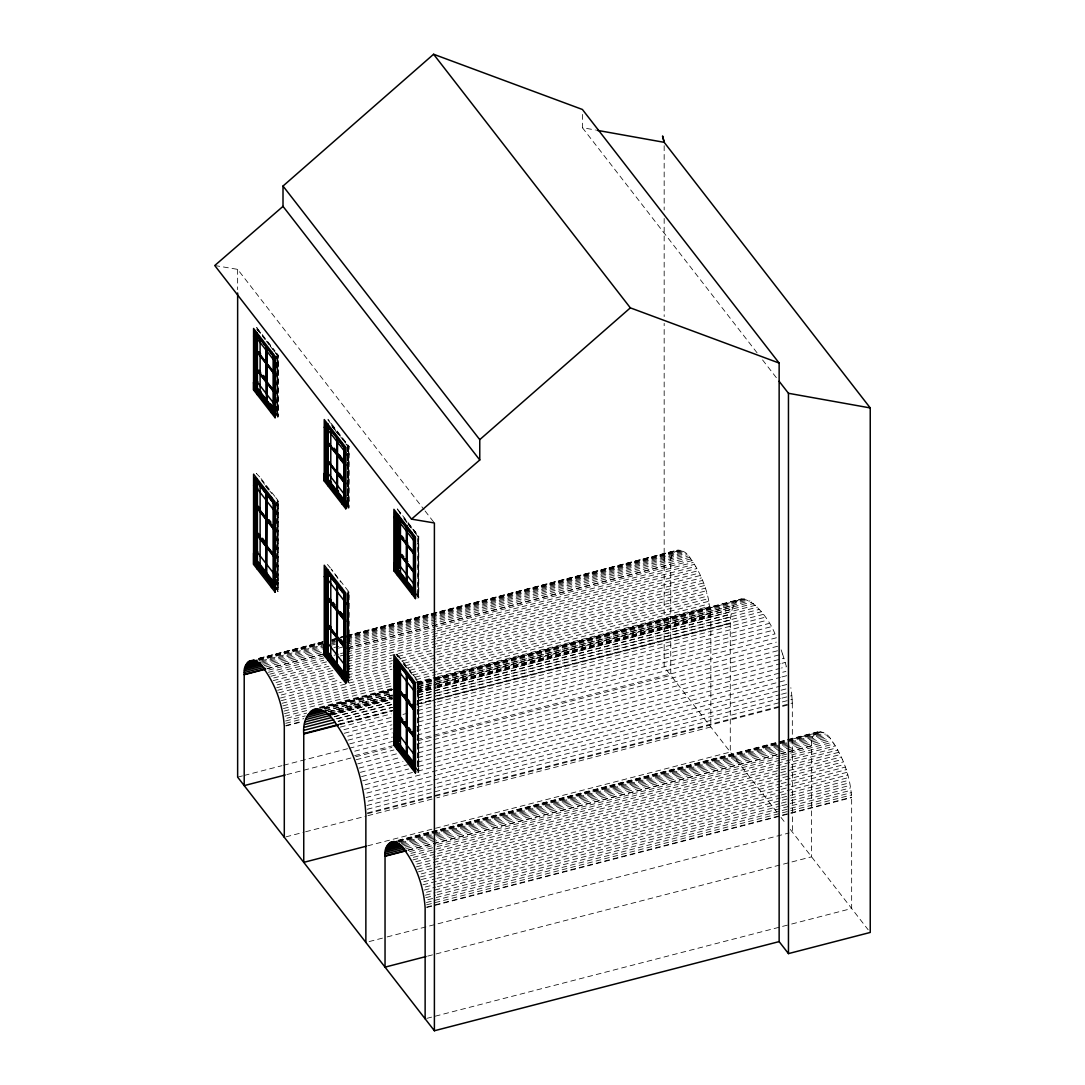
<?xml version="1.0" encoding="UTF-8"?>
<svg xmlns="http://www.w3.org/2000/svg" width="1085" height="1085" viewBox="0 0 1085 1085"><rect width="100%" height="100%" fill="white"/><g stroke="black" fill="none" stroke-linecap="round" stroke-linejoin="round"><path stroke-width="0.75" stroke-dasharray="5 3.75" d="M347.349 667.56L348.461 668.889L348.461 604.386L347.593 603.545M347.593 497.73L348.461 498.558L348.054 454.696M347.892 498.449L347.024 498.313M347.892 668.78L347.024 668.468M367.734 845.812L730.286 752.054L730.286 623.712C731.832 572.256 769.699 614.178 776.29 637.817L417.02 730.72M417.711 682.98L417.711 770.052M418.105 740.648L670.747 675.318L670.747 564.417C668.902 548.617 683.74 545.769 690.779 558.924C702.7 575.511 709.454 595.76 710.824 616.09L710.824 726.977L436.862 797.828M427.693 956.116L811.58 856.838L811.58 745.951C809.735 730.137 824.573 727.303 831.612 740.445C843.533 757.032 850.287 777.294 851.657 797.611L851.657 908.511L790.965 924.203M275.658 352.53L278.085 355.649L278.085 415.623L276.716 415.772L276.716 356.043L277.787 355.812L275.102 352.354M347.024 447.386L348.461 446.911L345.776 443.439M417.711 596.126L418.118 536.682L418.403 596.506L418.403 536.519L412.097 528.395M347.675 594.77L347.675 676.036M400.257 514.141L400.826 513.11L399.7 513.395M278.085 501.69L276.716 502.138L276.716 589.792L278.085 589.697L278.085 501.69L275.658 498.571M348.746 592.79L348.746 680.797L347.39 680.878L347.39 593.224L348.746 592.79L345.518 588.626M418.403 682.573L418.403 770.567L418.403 682.573L415.975 679.441M278.085 355.649L275.061 352.774M345.735 443.873L348.746 446.749L348.746 506.722L347.39 506.871L347.39 447.128M257.321 328.131L256.48 327.724M273.732 351.011L274.844 350.726L274.844 351.486L261.526 334.316M278.438 355.351L277.312 355.636L277.312 417.142L278.438 416.843L278.438 355.351L275.739 351.879M276.349 356.287L277.217 356.07L277.217 414.687L276.349 414.904M276.716 362.838L278.438 363.041L277.312 363.326M276.349 363.977L277.217 363.746M276.349 407.214L277.217 406.997M276.716 408.964L278.438 409.167L277.312 409.452M277.38 415.257L277.787 355.812M344.393 442.11L345.518 441.812M349.112 446.437L347.987 446.735L347.987 508.228L349.112 507.943L349.112 446.437L327.995 419.23M346.861 447.725L347.593 447.535L347.593 503.955L346.861 504.145M346.861 454.317L347.593 454.127M347.987 454.425L349.112 454.127L347.186 453.666M347.024 455.063L348.461 454.601L347.593 453.761M278.438 501.039L277.312 501.324L277.312 591.569L278.438 591.271L278.438 501.039L275.739 497.567M276.349 502.653L277.217 502.423L277.217 588.436L276.349 588.653M276.716 512.12L278.438 512.31L277.312 512.608M276.349 513.924L277.217 513.707M346.861 497.554L347.593 497.364M347.987 500.538L349.112 500.253L347.186 499.792M347.024 506.003L347.892 505.773M348.054 506.356L348.461 446.911M417.644 536.505L418.756 536.221L418.756 597.726L417.644 598.011M276.349 577.383L277.217 577.152M276.716 579.797L278.438 580L277.312 580.285M417.644 544.195L418.756 543.91L417.779 543.531M277.38 589.182L277.787 502.002M349.112 592.125L347.987 592.424L347.987 682.655L349.112 682.37L349.112 592.125L331.169 569.015L340.392 582.021M347.024 593.739L347.892 593.522M346.861 594.607L347.593 594.417L347.593 677.189L346.861 677.379M347.39 603.219L349.112 603.409L347.987 603.694M346.861 604.264L347.593 604.074M347.024 605.023L347.892 604.793M417.644 590.321L418.756 590.037L417.779 589.657M258.745 658.378L322.72 641.832M340.771 637.166L345.695 635.891M347.336 635.471L677.067 550.19M259.491 658.269L323.466 641.723M331.671 639.607L338.425 637.858M339.876 637.492L344.989 636.163M346.44 635.783L678.016 550.041M258.664 658.758L323.018 642.117M332.485 639.662L339.049 637.966M340.69 637.546L345.613 636.271M347.254 635.851L679.007 550.054M258.433 659.26L323.506 642.428M331.712 640.313L335.55 639.309M346.481 636.488L680.051 550.231M258.827 659.788L323.506 643.052M331.712 640.923L334.98 640.082M346.468 637.112L681.136 550.57M259.003 660.521L322.977 643.975M332.01 641.655L335.279 640.801M346.766 637.831L682.248 551.072M261.797 660.765L323.235 644.883M332.335 642.523L335.618 641.669M347.105 638.699L683.414 551.736M261.349 662.013L322.733 646.145M331.888 643.771L335.17 642.917M346.644 639.947L684.594 552.563M261.607 663.247L323.249 647.297M332.146 645.005L335.428 644.151M346.915 641.181L685.801 553.54M262.895 664.359L323.588 648.667M346.563 642.727L687.036 554.666M264.265 665.607L323.316 650.335M333.922 647.582L340.487 645.887M347.051 644.178L688.27 555.94M265.703 666.977L323.127 652.126M338.452 648.152L345.016 646.457M346.657 646.023L689.531 557.364M267.222 668.468L323.316 653.943M347.607 647.677L690.779 558.924M267.181 668.78L322.95 654.364M347.566 647.989L670.747 564.417M268.795 670.055L322.923 656.059M692.04 560.606L347.241 649.549M268.402 672.293L324.184 657.863M334.017 655.326L338.94 654.052M340.582 653.631L345.505 652.356M347.146 651.936L435.736 629.015M437.377 628.595L693.288 562.41M269.65 674.219L323.778 660.222M340.188 655.977L345.111 654.703M346.752 654.282L435.343 631.375M436.984 630.955L694.536 564.349M270.87 676.253L326.653 661.836M347.973 656.317L695.77 566.384M273.718 677.962L326.219 664.386M347.553 658.88L696.977 568.513M273.271 680.62L329.04 666.204M347.091 661.524L435.682 638.617M437.323 638.197L698.157 570.751M276.065 682.506L330.193 668.509M346.603 664.264L435.193 641.357M436.835 640.937L699.31 573.056M277.19 684.893L332.959 670.476M347.729 666.651L700.435 575.443M397.246 654.174L396.12 654.458L397.91 656.764M346.861 667.723L347.593 667.519M276.621 687.768L335.685 672.497M347.173 669.526L391.468 658.08M398.019 656.384L435.75 646.619M437.391 646.199L701.52 577.898M347.987 671.371L349.112 671.086L347.186 670.625M277.665 690.277L336.73 675.006M346.563 672.469L392.499 660.589M400.704 658.459L435.153 649.562M436.794 649.128L702.565 580.407M399.7 659.083L400.826 658.798M278.669 692.84L337.72 677.569M347.566 675.019L391.861 663.559M401.694 661.023L703.555 582.957M281.246 694.997L340.31 679.725M346.861 678.03L391.156 666.583M404.285 663.179L435.451 655.123M437.092 654.703L704.49 585.547M347.024 679.752L347.892 679.522M348.054 680.268L348.461 593.102M280.5 698.035L341.192 682.343M347.756 680.648L392.051 669.187M405.18 665.797L705.386 588.165M281.327 700.666L391.237 672.239M407.648 668.007L435.533 660.792M437.174 660.372L706.213 590.796M282.1 703.297L392.011 674.884M410.062 670.218L706.986 593.427M282.805 705.928L392.716 677.501M410.767 672.836L435.37 666.475M437.011 666.054L707.691 596.058M283.443 708.546L391.726 680.539M413.046 675.033L708.342 598.662M284.012 711.123L392.295 683.13M415.257 677.189L708.912 601.253M284.514 713.672L391.156 686.1M415.758 679.739L435.451 674.653M437.079 674.219L709.414 603.803M284.948 716.181L307.909 710.241M319.397 707.271L391.577 688.609M416.179 682.234L435.872 677.148M437.513 676.728L709.834 606.298M417.644 682.194L418.756 681.909L418.756 772.14L417.644 772.439M319.939 707.868L392.309 689.165M416.911 682.804L741.557 598.839M319.844 708.166L392.567 689.395M417.169 683.035L743.089 598.717M323.099 707.881L391.997 690.074M418.24 683.279L744.703 598.852M322.381 708.139L391.278 690.318M417.522 683.536L435.573 678.871M437.214 678.437L737.42 600.805M324.456 708.464L392.038 690.901M417.969 684.282L746.385 599.273M286.942 718.202L306.621 713.103M324.673 708.437L391.929 691.05M418.173 684.255L710.187 608.753M324.876 709.4L392.268 692.081M418.376 685.218L748.121 599.951M285.572 720.996L305.251 715.91M324.944 710.824L392.282 693.369M418.457 686.642L749.911 600.887M325.649 710.743L391.278 693.763M417.522 686.981L435.573 682.316M437.201 681.895L734.138 605.105M328.497 711.529L392.472 694.983M417.088 688.622L435.126 683.957M436.767 683.536L751.742 602.08M328.05 711.814L392.024 695.268M418.281 688.487L733.257 607.03M285.762 723.302L303.814 718.636M330.057 711.855L392.404 695.729M417.006 689.368L710.661 613.432M330.369 712.994L392.716 696.868M417.318 690.508L435.356 685.842M436.997 685.408L753.614 603.531M328.918 713.55L391.251 697.438M417.508 690.643L435.546 685.978M437.187 685.557L732.484 609.187M285.884 725.526L302.295 721.281M330.179 714.066L392.512 697.953M417.128 691.579L435.166 686.913M436.807 686.493L710.77 615.643M285.938 725.96L302.335 721.728M330.233 714.513L392.567 698.387M417.183 692.027L435.221 687.361M436.862 686.941L710.824 616.09M332.268 714.69L391.332 699.418M417.576 692.623L435.627 687.958M437.269 687.537L755.526 605.24M331.535 715.096L392.227 699.391M418.484 692.61L731.819 611.574M417.644 693.478L418.756 693.193L417.779 692.8M334.194 716.629L391.617 701.792M417.861 694.997L757.452 607.18M334.275 716.846L391.685 701.995M417.942 695.214L731.276 614.178M336.147 718.812L391.916 704.382M418.173 697.601L759.391 609.363M337.123 718.812L391.265 704.816M417.508 698.021L435.56 693.356M437.201 692.935L730.842 616.999M338.086 721.213L392.227 707.217M418.471 700.435L761.345 611.764M338.466 721.389L392.594 707.393M417.21 701.032L435.248 696.367M436.889 695.946L730.544 620.01L730.286 623.712L416.952 704.748M338.398 724.265L392.539 710.268M417.142 703.894L435.193 699.228M436.835 698.808L763.284 614.381M339.917 724.156L392.417 710.58M417.02 704.219L730.354 623.197M339.849 724.685L392.336 711.109M340.337 727.086L391.197 713.93M417.44 707.149L435.492 702.483M437.133 702.063L765.237 617.216M343.904 729.69L391.482 717.388M402.969 714.418L407.892 713.143M417.725 710.594L435.777 705.928M437.418 705.508L767.163 620.227M344.176 733.311L391.739 721.01M417.996 714.228L769.062 623.441M347.688 736.267L391.97 724.807M418.227 718.026L770.933 626.804M347.878 740.214L392.173 728.767M418.417 721.973L772.764 630.344M349.668 743.89L392.322 732.863M416.925 726.502L774.554 634.02M237.642 777.145L242.565 775.87M244.206 775.449L281.937 765.684M283.578 765.264L347.553 748.718M349.194 748.297L392.417 737.095M354.727 751.186L392.458 741.435M417.06 735.06L435.112 730.395M436.753 729.974L776.331 642.157M354.7 755.621L392.431 745.87M417.033 739.509L777.945 646.172M286.86 774.582L354.117 757.194M355.758 756.76L391.861 747.429M356.233 759.717L393.964 749.966M416.938 744.025L777.85 650.688M357.697 763.881L397.069 753.709M418.403 748.189L782.583 654.011L786.449 666.719L781.525 667.994M359.081 768.099L400.094 757.493M418.132 752.827L783.967 658.215M360.369 772.344L403.023 761.304M417.779 757.493L435.831 752.827M437.472 752.407L780.332 663.735M781.973 663.315L785.255 662.46M417.644 761.155L418.756 760.87L417.779 760.49M361.563 776.602L407.499 764.722M417.345 762.172L435.383 757.506M437.024 757.086L779.884 668.428M362.661 780.861L408.597 768.98M418.43 766.444L785.906 671.412M365.292 784.686L416.152 771.53M417.793 771.109L435.831 766.444M437.472 766.01L780.346 677.352M781.973 676.918L786.896 675.657M364.533 789.31L786.15 680.281M366.947 793.04L435.858 775.232M437.499 774.798L780.359 686.14M782 685.72L786.923 684.445M365.97 797.556L785.947 688.961M368.154 801.15L435.411 783.75M437.052 783.329L779.925 694.658M781.566 694.237L786.489 692.962M366.947 805.477L435.844 787.656M437.486 787.235L780.346 698.564M781.987 698.143L791.833 695.607L790.856 687.687M367.245 809.274L792.131 699.391L791.833 695.607M367.435 812.936L792.321 703.053L792.131 699.391M367.503 813.709L789.12 704.68M285.938 836.86L303.976 832.195M305.617 831.761L366.323 816.069M367.964 815.649L435.221 798.248M397.937 840.332L818.849 731.575M398.236 840.604L819.84 731.575M398.724 840.929L789.717 739.821M790.802 739.536L820.884 731.751M398.019 841.729L821.969 732.09M399.009 842.272L823.081 732.592M400.989 842.72L824.247 733.257M401.219 843.791L825.427 734.084M402.44 844.781L826.634 735.06M403.728 845.893L827.869 736.2M405.098 847.141L829.103 737.474M406.536 848.511L830.364 738.899M408.055 850.003L831.612 740.445M408.014 850.315L811.58 745.951M409.628 851.589L435.872 844.795M437.513 844.374L780.373 755.716M782.014 755.282L832.873 742.14M410.876 853.393L435.478 847.032M437.119 846.612L779.993 757.94M781.634 757.52L789.839 755.404M791.48 754.97L834.121 743.944M410.483 855.753L779.6 760.3M781.227 759.866L789.432 757.75M791.073 757.33L835.369 745.87M413.344 857.353L836.603 747.904M412.91 859.917L435.885 853.976M437.526 853.556L837.81 750.047M415.745 861.721L435.424 856.635M437.065 856.214L779.939 767.543M781.58 767.122L789.772 765.006M791.413 764.572L838.99 752.271M416.898 864.04L789.297 767.732M790.924 767.312L840.143 754.59M416.382 866.847L841.268 756.977M417.454 869.302L435.505 864.636M437.147 864.216L780.006 775.544M781.648 775.124L789.853 773.008M791.494 772.574L842.353 759.432M418.498 871.811L789.256 775.938M790.897 775.504L843.398 761.928M421.129 873.94L844.388 764.491M420.438 876.951L435.207 873.14M436.848 872.706L779.708 784.048M781.349 783.628L789.554 781.498M791.196 781.078L845.323 767.081M421.333 879.569L846.219 769.685M423.801 881.779L435.288 878.809M436.93 878.375L779.789 789.717M781.431 789.283L789.636 787.167M791.277 786.747L847.046 772.317M422.933 884.831L847.819 774.948M425.279 887.028L435.126 884.492M436.767 884.072L779.627 795.4M781.268 794.979L789.473 792.85M791.114 792.43L848.524 777.579M424.276 890.066L435.763 887.096M437.404 886.676L780.264 798.017M781.905 797.584L849.175 780.196M426.486 892.236L849.745 782.773M425.347 895.206L435.193 892.657M436.835 892.236L779.695 803.565M781.336 803.144L789.541 801.028M791.182 800.594L850.247 785.323M425.781 897.702L435.614 895.166M437.255 894.732L780.129 806.074M781.77 805.653L850.667 787.832M427.775 899.723L851.02 790.273M426.405 902.53L851.291 792.66M426.595 904.836L789.148 811.078M790.789 810.658L851.494 794.952M426.717 907.046L789.27 813.302M790.911 812.868L851.603 797.177M426.771 907.494L789.324 813.736M790.965 813.316L851.657 797.611M369.144 941.577L385.555 937.332M387.196 936.911L789.12 832.968M426.771 1018.381L789.324 924.637M214.762 265.527L237.642 269.365L424.032 509.624M582.387 114.427L582.387 127.677L595.475 130.01M276.675 362.173L277.217 363.394M276.675 406.129L277.217 407.35M276.675 511.957L277.217 513.178M276.675 576.461L277.217 577.681M347.675 503.047L347.241 447.847M582.387 127.677L757.398 353.249M762.565 359.922L777.063 378.611M776.874 812.109L664.169 666.841L664.169 323.371M781.01 817.439L786.191 824.112M790.328 829.455L868.176 929.791M425.076 510.954L434.393 522.97M256.765 327.643L274.844 350.726M397.3 508.784L418.756 536.221M257.267 328.836L259.695 331.956M327.941 419.922L330.369 423.041M332.2 425.415L336.296 430.691M337.327 432.02L348.746 446.749M397.598 509.706L400.826 513.87M403.905 517.83L406.97 521.79M408.001 523.119L411.079 527.079M257.281 329.379L265.106 339.605M266.137 340.921L269.216 344.894M270.097 345.898L273.325 350.184M331.535 425.089L339.89 435.98M340.771 436.997L345.016 442.599M408.38 524.136L414.524 532.07M414.673 532.369L417.237 535.692M256.752 329.175L258.338 331.223M332.105 426.256L336.201 431.545M403.796 518.684L406.875 522.644M407.906 523.96L410.971 527.92M332.159 426.527L334.207 429.172M335.238 430.487L338.317 434.461M274.844 411.459L278.085 415.623M345.518 502.558L348.746 506.722M415.975 593.373L418.403 596.506M274.844 412.219L278.438 416.843M345.518 503.318L349.112 507.943M416.07 594.255L418.756 597.726M259.708 476.898L256.331 473.453L256.874 473.928M274.844 496.415L260.509 477.915L260.509 479.041M327.439 564.431L330.382 567.984M397.096 654.201L418.756 681.909M261.526 480.357L264.604 484.317M265.622 485.646L268.7 489.606M269.731 490.922L271.779 493.567M397.598 655.747L399.212 657.822M403.905 663.871L413.127 675.765M265.527 486.134L268.605 490.094M403.24 663.708L406.319 667.682M274.844 585.534L278.085 589.697M345.518 676.62L348.746 680.797M415.975 767.448L418.403 770.567M275.061 586.524L277.448 589.603M345.735 677.623L348.122 680.688L348.122 593.034M274.844 586.646L278.438 591.271M345.518 677.745L349.112 682.37M416.07 768.682L418.756 772.14M781.132 649.847L782.583 654.011M792.321 703.053L792.403 832.127M348.448 679.413L348.461 680.173M277.774 588.328L277.787 589.074M664.169 145.702L664.169 210.002M664.169 218.465L664.169 316.589M418.118 536.682L418.118 596.031M418.118 682.885L418.118 769.943M415.175 531.596L415.175 532.355M415.175 677.284L415.175 678.396M348.122 446.939L348.122 506.681M331.169 423.326L331.169 424.086M276.933 356.45L276.933 412.856M276.933 503.318L276.933 586.09M260.509 332.227L260.509 333M237.642 269.365L237.642 289.627"/><path stroke-width="1.5" d="M256.847 554.354L254.772 554.571L254.772 479.204L274.017 503.996L274.017 579.376L275.102 580.855L275.102 592.139L253.578 564.403L253.578 553.119L254.772 554.571L254.772 562.274L274.017 587.066L274.749 586.876L274.749 503.806L254.365 477.631L254.365 562.939L274.369 588.64L274.369 503.345L274.546 585.968L255.707 561.705L255.707 479.923L274.546 504.186M253.578 389.976L253.578 382.286L254.365 389.298L274.369 414.999L274.369 356.87L274.315 409.018L275.102 410.022L275.102 417.711L253.578 389.976L253.578 328.47L275.102 356.205L275.102 417.711M274.546 357.155L254.365 331.169L254.365 389.298M274.017 413.792L254.772 388.986L254.772 332.376L274.017 357.168L274.017 413.792L274.749 413.602L274.749 356.979L272.308 353.832M274.749 413.602L255.504 388.796L255.504 332.186L264.103 343.253M274.369 409.004L274.546 408.082L274.546 412.897L255.707 388.62L255.707 332.892M257.403 481.862L257.403 560.931L274.925 583.513M257.403 334.655L257.403 388.064L274.925 410.645M266.49 346.725L266.842 400.609L266.395 399.646M266.395 502.138L266.395 519.457M266.842 400.609L266.842 365.645M266.49 493.797L266.49 573.748L266.842 521.641M274.017 587.066L274.546 578.915M345.423 677.976L326.178 653.17L326.178 570.1L325.446 570.29L344.677 595.095L344.677 670.462L345.776 671.954L345.776 683.224L324.252 655.489L324.252 644.205L325.446 645.67L325.446 653.36L344.677 678.166L345.423 677.976L345.423 594.905L325.039 568.73L325.039 654.038L345.044 679.739L345.044 594.431M344.677 448.268L344.677 499.629L345.776 501.121L345.776 508.797L324.252 481.062L324.252 473.372L325.446 474.837L325.446 480.072L344.677 504.878L345.423 504.688L345.423 448.078L344.677 448.268L325.446 423.462L325.446 474.837L326.382 474.905L326.382 479.706L345.22 503.983M325.039 474.389L325.093 422.241L345.22 448.254L345.044 506.098L325.039 480.397L325.093 474.376M345.423 504.688L326.178 479.882L326.178 423.272L327.806 425.374M328.077 597.564L327.548 579.919M328.077 442.029L327.548 429.972M337.069 663.613L337.069 639.173M337.069 591.637L337.069 609.146L345.6 620.132M337.164 437.811L337.164 491.79L337.069 474.484M337.069 453.611L337.069 441.69M337.516 491.695L337.516 456.744M337.164 584.883L337.164 664.834L337.516 586.537M344.677 678.166L345.22 670.015M344.677 504.878L345.22 499.181M344.989 679.752L345.044 670.923M344.989 506.112L345.044 447.956M414.863 759.798L415.433 773.008L393.909 745.273L393.909 733.989L395.089 735.454L395.089 743.144L414.334 767.949L414.334 684.866L395.089 660.073L395.089 735.454L397.178 735.223M395.089 513.246L414.334 538.038L414.334 589.413L415.433 590.891L415.433 598.581L393.909 570.846L393.909 563.156L395.089 564.607L395.089 569.856L414.334 594.661L415.067 594.471L395.835 569.666L395.835 513.056L395.089 513.246L395.089 564.607L396.039 564.688L396.039 569.489L414.863 593.766M397.734 687.334L397.205 669.703M397.734 531.813L397.205 519.742M406.712 753.383L406.712 674.314M406.712 580.516L406.712 527.107M406.807 674.667L406.807 754.617L407.16 674.897M406.807 525.94L406.807 581.56L407.16 526.239M413.439 763.203L413.439 681.57M414.334 594.661L414.334 589.413L415.067 589.223L414.863 538.024L394.696 512.039L394.696 570.167L414.687 595.882L414.863 588.952M414.687 760.707L414.646 769.536L414.687 684.215M414.646 595.896L414.687 537.74M664.223 142.379L662.555 135.978L664.169 142.325L870.238 407.933L870.238 932.449L788.456 953.606L779.139 941.604L779.139 363.068L582.387 109.463L433.593 54.25L283.009 186.037L283.009 206.367L479.76 459.972L411.513 519.132L214.762 265.527L283.009 206.367M366.093 846.246L303.746 862.358L303.746 734.016C301.847 709.766 320.74 699.554 334.804 722.067C353.846 748.772 363.814 781.566 365.862 814.13L365.862 942.431M285.219 775.002L244.206 785.608L244.206 674.721C242.375 658.92 257.213 656.072 264.252 669.214C276.173 685.815 282.927 706.064 284.297 726.394L284.297 837.281M426.052 956.536L385.039 967.142L385.039 856.255C383.208 840.441 398.046 837.606 405.085 850.748C417.006 867.335 423.76 887.598 425.13 907.914L425.13 1018.815M330.789 655.516L330.437 656.249M413.087 762.796L413.439 762.063M260.115 391.549L259.763 393.53M330.789 482.649L330.437 484.615M345.6 674.612L327.968 652.058L326.382 652.79L326.382 571.008L327.521 570.724M479.76 459.972L479.76 439.642L630.344 307.855L779.139 363.068M326.382 479.706L328.077 479.15M396.039 569.489L397.734 568.933M257.213 335.523L257.959 335.333M256.847 337.394L254.772 337.611L253.578 336.16M257.782 338.357L257.05 338.547L274.925 361.59M274.017 357.168L274.749 356.979M257.782 381.594L257.05 381.784L274.925 404.827M256.847 383.52L254.419 383.29M255.707 388.62L256.847 388.321L274.939 411.635M254.772 388.986L255.504 388.796M266.395 400.026L266.042 346.142M273.434 409.71L271.562 410.632L271.521 413.087M327.521 423.679L326.382 423.977L326.382 474.905L327.521 474.62L326.843 473.752M328.457 429.443L327.711 429.633L345.6 452.676M344.61 447.02L342.236 445.108L342.182 442.68M257.213 482.35L259.098 482.513M256.847 486.677L254.772 486.894L253.578 485.443M257.782 488.304L257.05 488.494L274.925 511.537M328.457 472.68L327.711 472.884L345.6 495.926M327.968 473.372L326.843 472.3M325.446 480.072L326.178 479.882M329.759 482.31L327.887 483.232L327.846 485.687M331.467 482.201L331.359 483.015M273.434 501.012L271.562 500.85L271.521 497.269M274.017 503.996L274.749 503.806M337.069 491.112L336.716 437.228M337.801 490.8L338.574 491.302L338.127 490.718M344.108 500.795L342.236 501.731L342.182 504.186M257.782 551.75L257.05 551.939L274.925 574.996M397.544 516.392L398.276 516.65M254.365 554.123L254.365 562.939M397.178 518.264L395.089 518.494L393.909 517.03M255.707 561.705L256.847 561.406L256.847 481.035M254.772 562.274L255.504 562.084L274.749 586.876M259.098 564.295L257.213 565.421L257.172 569.015M260.115 564.431L259.763 565.163M398.67 532.342L398.67 531.379M414.334 538.038L415.067 537.848L413.439 535.746L413.439 589.955M273.122 581.18L272.769 581.926M398.67 550.773L398.67 549.81M273.434 582.781L271.562 583.92L271.521 587.514M328.633 573.26L329.759 573.612M328.457 579.404L327.711 579.593L345.6 602.636M397.178 564.39L396.039 564.688L396.039 513.761M395.089 569.856L395.835 569.666M344.677 595.095L345.423 594.905M413.439 589.182L413.765 592.017L413.765 590.579L411.893 591.501L411.839 593.956M248.818 661.308L253.741 660.033M248.045 661.945L254.609 660.25M247.339 662.745L257.186 660.209M246.702 663.708L256.535 661.172M328.457 642.849L327.711 643.039L345.6 666.082M327.968 643.541L326.843 642.469M246.132 664.82L257.606 661.85M245.63 666.082L260.386 662.27M245.196 667.492L259.966 663.667M244.844 669.025L261.254 664.779M244.573 670.693L262.624 666.027M244.383 672.497L264.062 667.411M244.261 674.409L265.581 668.889M325.446 653.36L326.178 653.17M244.206 674.721L265.54 669.201M329.759 655.381L327.887 656.52L327.846 660.114M343.796 672.28L343.443 673.012M344.108 673.88L342.236 675.006L342.182 678.6M397.544 663.22L398.276 663.681L396.039 660.792L396.039 742.574L414.863 766.837L414.863 685.055L399.307 664.996M397.178 667.546L395.089 667.763L393.909 666.312M413.765 681.882L411.893 681.719L411.839 678.152M398.67 688.324L398.67 686.913M313.565 709.536L316.847 708.681M312.182 710.187L317.105 708.912M310.893 711.109L319.099 708.98M414.334 684.866L415.067 684.676L394.696 658.514L394.696 743.808L414.687 769.523M309.7 712.289L321.174 709.319M308.601 713.727L321.73 710.322M307.611 715.408L324.008 711.163M306.716 717.334L326.409 712.235M305.943 719.491L328.918 713.55M305.292 721.878L329.894 715.517M304.749 724.482L330.993 717.7M304.315 727.303L333.841 719.667M304.017 730.3L335.184 722.244M303.827 733.501L338.276 724.59M303.746 734.016L338.208 725.106M397.734 741.801L396.039 742.574M395.089 743.144L395.835 742.954L415.067 767.76M399.416 745.164L397.544 746.304L397.49 749.898M400.446 745.3L400.094 746.032M413.765 763.664L411.893 764.789L411.839 768.383M390.478 842.353L393.76 841.499M389.651 842.828L394.574 841.553M388.878 843.479L397.083 841.35M388.172 844.279L396.378 842.163M387.535 845.242L397.368 842.692M386.965 846.354L398.439 843.384M386.463 847.616L399.578 844.225M386.029 849.012L400.799 845.201M385.677 850.559L402.087 846.314M385.406 852.227L403.457 847.561M385.216 854.031L404.895 848.931M385.094 855.943L406.414 850.423M385.039 856.255L406.373 850.735M237.642 293.004L237.642 777.145L434.393 1030.75L779.139 941.604M411.513 519.132L434.393 522.97L434.393 1030.75M597.103 130.308L664.169 142.325M779.139 381.283L788.456 393.285L870.238 407.933M261.01 391.319L260.685 391.916M433.593 54.25L630.344 307.855M283.009 186.037L479.76 439.642M328.633 426.432L335.794 435.668M337.855 438.313L339.903 440.958M399.307 517.531L410.578 532.057M326.843 427.626L327.521 428.494L325.446 428.711L324.252 427.246M397.368 519.417L415.243 542.459M274.546 361.956L275.102 363.895M345.22 453.055L345.776 454.995M414.863 542.839L415.433 544.765M334.071 448.119L336.106 450.736M339.578 455.225L343.633 460.433M405.749 540.506L407.77 543.124M413.276 550.217L415.311 552.821M258.99 351.838L260.685 354.022M334.126 448.675L335.957 451.048M338.249 454.005L340.093 456.378M401.925 536.085L403.769 538.458M405.614 540.832L407.458 543.205M274.925 373.511L256.874 350.794L274.641 373.688M345.6 464.611L327.548 441.893L345.301 464.787M415.243 554.394L397.205 531.677L414.958 554.557M267.737 365.211L274.925 374.474M338.411 456.31L345.6 465.573M415.243 555.357L397.205 532.626L414.958 555.52M274.641 374.651L256.874 351.757L266.842 364.058L266.842 348.271M345.301 465.75L327.548 442.856L337.516 455.158L337.516 439.357M263.411 375.451L265.432 378.068M339.578 473.643L343.633 478.865M405.749 558.938L407.77 561.542M413.276 568.648L415.311 571.252M258.99 370.27L260.685 372.453M263.452 376.007L265.296 378.38M338.249 472.423L340.093 474.796M401.925 554.503L403.769 556.876M405.614 559.25L407.458 561.623M274.925 391.943L256.874 369.226L274.641 392.119M345.6 483.028L327.548 460.311L345.301 483.205M415.243 572.812L397.205 550.095L414.958 572.989M274.925 392.906L256.874 370.188L274.641 393.082M345.6 483.991L327.548 461.274L345.301 484.168M415.243 573.775L397.205 551.058L414.958 573.951M397.368 562.654L415.243 585.71M270.341 403.593L272.186 405.966M345.6 501.731L327.968 479.177L328.077 424.289M415.243 591.515L397.612 568.96L397.734 515.524M407.16 581.479L406.36 580.99L406.36 527.012M274.695 411.269L256.874 388.308L257.172 333.095M327.521 425.279L327.521 479.421L345.355 502.355M397.178 515.063L397.178 569.191L415.012 592.139M327.521 479.421L345.6 502.721M397.178 569.191L415.257 592.505M326.382 571.008L327.873 572.934M328.633 573.897L341.951 591.067M326.843 576.894L327.521 577.762L325.446 577.993L324.252 576.528M397.368 669.364L415.243 692.42M274.546 511.238L275.102 513.178M345.22 602.338L345.776 604.264M414.863 692.108L415.433 694.047M268.917 519.661L270.938 522.265M333.068 602.351L335.089 604.955M340.595 612.048L342.616 614.666M404.746 694.739L406.767 697.343M412.273 704.436L414.294 707.054M258.027 506.125L259.844 508.458M329.664 598.459L331.359 600.642M340.093 611.899L341.938 614.273M404.691 695.173L406.536 697.547M407.906 699.31L409.75 701.683M412.503 705.236L414.348 707.61M274.925 529.046L256.874 506.329L274.641 529.222M336.174 607.98L327.548 597.415L345.301 620.308M413.439 707.583L397.205 687.198L414.958 710.092M267.737 521.193L274.925 530.457M345.6 621.542L327.548 598.825L345.301 621.719M415.243 711.326L397.205 688.609L414.958 711.502M274.641 530.633L256.874 507.739L266.842 520.04L266.842 495.438M262.394 538.282L264.414 540.9M340.595 639.092L342.616 641.696M404.746 721.769L406.767 724.373M412.273 731.48L414.294 734.084M258.149 533.305L259.844 535.488M262.529 538.96L266.205 543.707M329.664 625.489L331.359 627.673M401.016 717.456L402.847 719.83M404.691 722.203L406.536 724.577M408.828 727.533L410.659 729.907M274.925 556.076L256.874 533.359L274.641 556.252M336.174 635.023L327.548 624.458L345.301 647.352M337.069 636.176L345.6 647.175M415.243 736.946L397.205 714.228L414.958 737.122M274.925 557.487L256.874 534.769L274.641 557.663M345.6 648.586L327.548 625.869L345.301 648.749M415.243 738.356L397.205 715.639L414.958 738.532M397.368 732.823L415.243 755.865M326.843 644.585L327.521 645.453L325.446 645.67L325.446 570.29M415.243 764.383L397.612 741.842L397.612 661.348M266.842 573.653L266.042 573.165L266.042 491.559M337.516 664.752L336.716 664.264L336.716 582.645M407.16 754.523L406.36 754.048L406.36 674.083M274.939 584.707L256.874 561.352L257.172 478.783M345.6 675.806L327.548 652.451L327.521 572.134M415.257 765.59L397.205 742.221L397.205 660.616M326.382 652.79L345.22 677.067L345.22 595.285L342.969 591.745M788.456 393.285L788.456 953.606M415.433 598.581L415.433 537.089L393.909 509.34L393.909 570.846M415.433 773.008L415.433 682.763L393.909 655.028L393.909 745.273M412.625 535.136L411.839 532.464M400.446 519.023L400.446 573.205M400.446 666.231L400.446 746.439M399.416 573.531L399.416 572.093L397.544 573.016L397.49 575.47M398.67 516.229L398.67 568.757L398.466 515.253M398.67 662.175L398.67 741.76L398.575 662.691M397.49 513.964L397.368 569.245M397.49 659.653L397.368 742.479M395.835 659.883L395.835 742.954M345.776 508.797L345.776 447.305L324.252 419.57L324.252 481.062M345.776 683.224L345.776 592.993L324.252 565.244L324.252 655.489M343.796 446.003L343.796 500.185M343.796 593.21L343.796 673.419M342.182 588.368L342.236 591.935M330.789 429.24L330.789 483.422M330.789 575.023L330.789 656.656M328.077 572.948L327.968 652.058M327.846 424.194L327.711 479.461M327.846 569.869L327.711 652.695M275.102 592.139L275.102 501.894L253.578 474.159L253.578 564.403M273.122 354.904L273.122 409.086M273.122 502.111L273.122 582.319M271.521 351.581L271.562 354.022M266.395 347.688L266.395 363.489M266.395 365.075L266.395 381.906M266.395 383.398L266.395 393.841M266.395 494.868L266.395 500.551M266.395 521.058L266.395 563.997M260.115 338.14L260.115 392.322M260.115 485.348L260.115 565.57M259.098 392.661L259.098 391.21L257.213 392.146L257.172 394.601M257.05 335.251L257.05 388.376M257.05 480.438L257.05 561.61M256.847 334.194L256.847 388.321M255.504 480.546L255.504 562.084"/></g></svg>
